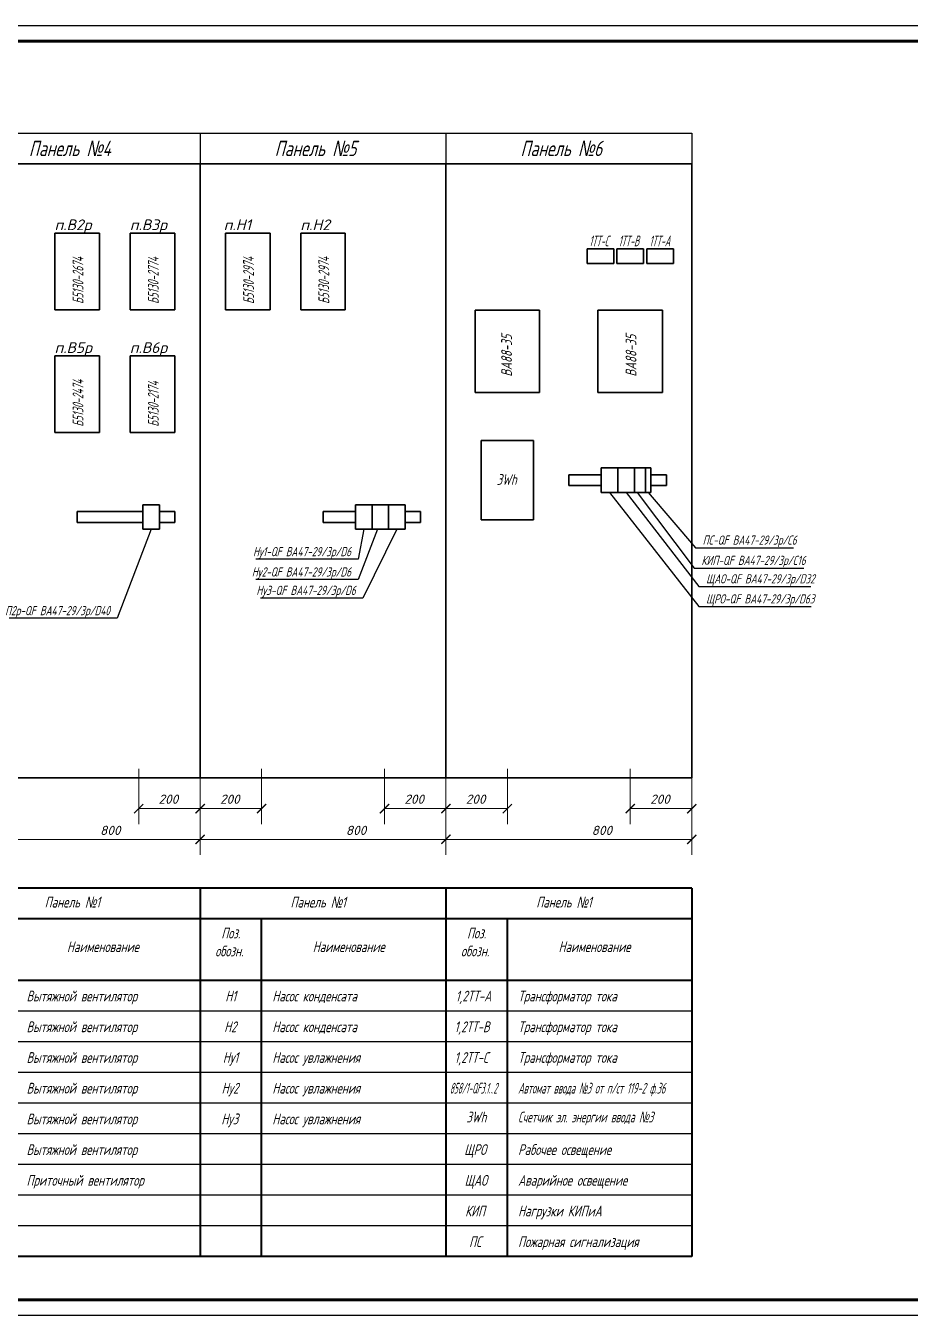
# Model space of a CAD drawing. Header units: millimetres. Extents: x -10490 to 5162, y -5053 to 76.
# Drawn here: x -6605.1 to -6317.2, y -344.1 to 75.9 of the extents above; entities that cross this region are included whole.
import ezdxf
from ezdxf import colors
from ezdxf.entities.mleader import LeaderData, LeaderLine
from ezdxf.math import Vec2, Vec3

# ---------------------------------------------------------------- set-up
doc = ezdxf.new("R2010")
doc.units = ezdxf.units.MM
for name, color, linetype, lineweight in [('Линия выноска', 137, 'Continuous', 25), ('Размерная', 4, 'Continuous', 25), ('Рамка толстая', 7, 'Continuous', 60), ('Рамка тонкая', 5, 'Continuous', 25), ('ТаБлица', 253, 'Continuous', 25), ('Текст', 2, 'Continuous', 25), ('Элемент эл. схем', 7, 'Continuous', 35)]:
    doc.layers.add(name, color=color, linetype=linetype, lineweight=lineweight)
doc.styles.add('SIMPLEX', font='simplex.shx', dxfattribs={"width": 0.7, "oblique": 15})

# ---------------------------------------------------------------- blocks, each defined once
blk = doc.blocks.new('_None')
blk = doc.blocks.new('_ArchTick')
at = {"color": 0, "linetype": 'ByBlock', "const_width": 0.15}
blk.add_lwpolyline([(-0.5, -0.5), (0.5, 0.5)], dxfattribs=at)
blk = doc.blocks.new('A$C7B2D3637')
at = {"layer": 'Рамка толстая'}
for p, q in [((886, 415), (20, 415)), ((20, 5), (886, 5))]:
    blk.add_line(p, q, dxfattribs=at)
at = {"layer": 'Рамка тонкая'}
for p, q in [((891, 420), (0, 420)), ((0, 0), (891, 0))]:
    blk.add_line(p, q, dxfattribs=at)

msp = doc.modelspace()

# ---------------------------------------------------------------- linework, layer by layer
at = {"layer": 'Размерная', "lineweight": 18}
for p, q in [((-6568.32151, -166.14931), (-6568.32345, -184.15639)), ((-6548.32507, -167.14917), (-6548.32541, -194.1477)), ((-6548.32507, -167.14917), (-6548.32541, -194.1477)), ((-6548.32507, -167.14917), (-6548.32541, -194.1477)), ((-6548.32507, -167.14917), (-6548.32541, -194.1477)), ((-6528.32435, -166.14683), (-6528.32629, -184.15391)), ((-6488.32127, -166.14629), (-6488.32321, -184.15337)), ((-6468.32484, -167.14615), (-6468.32518, -194.14468)), ((-6468.32484, -167.14615), (-6468.32518, -194.14468)), ((-6468.32484, -167.14615), (-6468.32518, -194.14468)), ((-6468.32484, -167.14615), (-6468.32518, -194.14468)), ((-6448.32435, -166.14683), (-6448.32629, -184.15391)), ((-6408.32127, -166.14629), (-6408.32321, -184.15337)), ((-6388.32484, -167.14615), (-6388.32518, -194.14468)), ((-6388.32484, -167.14615), (-6388.32518, -194.14468)), ((-6388.32484, -167.14615), (-6388.32518, -194.14468)), ((-6388.32484, -167.14615), (-6388.32518, -194.14468)), ((-6568.32291, -179.14935), (-6548.32473, -179.14985)), ((-6568.32291, -179.14935), (-6548.32473, -179.14985)), ((-6568.32291, -179.14935), (-6548.32473, -179.14985)), ((-6548.32438, -179.14683), (-6528.32621, -179.14733)), ((-6548.32438, -179.14683), (-6528.32621, -179.14733)), ((-6548.32438, -179.14683), (-6528.32621, -179.14733)), ((-6488.32267, -179.14633), (-6468.3245, -179.14683)), ((-6488.32267, -179.14633), (-6468.3245, -179.14683)), ((-6488.32267, -179.14633), (-6468.3245, -179.14683)), ((-6468.32438, -179.14683), (-6448.32621, -179.14733)), ((-6468.32438, -179.14683), (-6448.32621, -179.14733)), ((-6468.32438, -179.14683), (-6448.32621, -179.14733)), ((-6408.32267, -179.14633), (-6388.3245, -179.14683)), ((-6408.32267, -179.14633), (-6388.3245, -179.14683)), ((-6408.32267, -179.14633), (-6388.3245, -179.14683)), ((-6628.32524, -189.1477), (-6548.32524, -189.14869)), ((-6548.325, -189.14468), (-6468.325, -189.14568)), ((-6468.325, -189.14468), (-6388.325, -189.14568))]:
    msp.add_line(p, q, dxfattribs=at)
at = {"layer": 'Рамка тонкая'}
for p, q in [((-6628.32463, 40.85317), (-6548.32463, 40.85317)), ((-6548.32463, 40.85317), (-6548.32463, 30.85317)), ((-6548.32463, 40.85317), (-6468.32463, 40.85317)), ((-6468.32463, 40.85317), (-6468.32463, 30.85317)), ((-6468.32463, 40.85317), (-6388.32463, 40.85317)), ((-6388.32463, 40.85317), (-6388.32463, 30.85317)), ((-6548.32523, -245.0721), (-6628.32523, -245.0721)), ((-6468.32523, -245.0721), (-6548.32523, -245.0721)), ((-6388.32523, -245.0721), (-6468.32523, -245.0721)), ((-6548.32523, -255.0721), (-6628.32523, -255.0721)), ((-6468.32523, -255.0721), (-6548.32523, -255.0721)), ((-6388.32523, -255.0721), (-6468.32523, -255.0721)), ((-6548.32523, -265.0721), (-6628.32523, -265.0721)), ((-6468.32523, -265.0721), (-6548.32523, -265.0721)), ((-6388.32523, -265.0721), (-6468.32523, -265.0721)), ((-6548.32523, -275.0721), (-6628.32523, -275.0721)), ((-6468.32523, -275.0721), (-6548.32523, -275.0721)), ((-6388.32523, -275.0721), (-6468.32523, -275.0721)), ((-6548.32523, -285.0721), (-6628.32523, -285.0721)), ((-6468.32523, -285.0721), (-6548.32523, -285.0721)), ((-6388.32523, -285.0721), (-6468.32523, -285.0721)), ((-6548.32523, -295.0721), (-6628.32523, -295.0721)), ((-6468.32523, -295.0721), (-6548.32523, -295.0721)), ((-6388.32523, -295.0721), (-6468.32523, -295.0721)), ((-6548.32523, -305.0721), (-6628.32523, -305.0721)), ((-6468.32523, -305.0721), (-6548.32523, -305.0721)), ((-6388.32523, -305.0721), (-6468.32523, -305.0721)), ((-6548.32523, -315.0721), (-6628.32523, -315.0721)), ((-6468.32523, -315.0721), (-6548.32523, -315.0721)), ((-6388.32523, -315.0721), (-6468.32523, -315.0721))]:
    msp.add_line(p, q, dxfattribs=at)
at = {"layer": 'ТаБлица', "lineweight": 40}
for p, q in [((-6548.32523, -205.0721), (-6628.32523, -205.0721)), ((-6548.32523, -205.0721), (-6548.32523, -325.0721)), ((-6468.32523, -205.0721), (-6548.32523, -205.0721)), ((-6468.32523, -205.0721), (-6468.32523, -325.0721)), ((-6388.32523, -205.0721), (-6468.32523, -205.0721)), ((-6468.32523, -205.0721), (-6468.32523, -325.0721)), ((-6388.32547, -205.0721), (-6388.32547, -325.0721)), ((-6388.32523, -205.0721), (-6388.32523, -325.0721)), ((-6548.32523, -215.0721), (-6628.32523, -215.0721)), ((-6468.32523, -215.0721), (-6548.32523, -215.0721)), ((-6528.32523, -325.0721), (-6528.32523, -215.0721)), ((-6388.32523, -215.0721), (-6468.32523, -215.0721)), ((-6448.32523, -325.0721), (-6448.32523, -215.0721)), ((-6548.32523, -235.0721), (-6628.32523, -235.0721)), ((-6468.32523, -235.0721), (-6548.32523, -235.0721)), ((-6388.32523, -235.0721), (-6468.32523, -235.0721)), ((-6548.32523, -325.0721), (-6628.32523, -325.0721)), ((-6468.32523, -325.0721), (-6548.32523, -325.0721)), ((-6388.32523, -325.0721), (-6468.32523, -325.0721))]:
    msp.add_line(p, q, dxfattribs=at)
at = {"layer": 'Элемент эл. схем'}
for p, q in [((-6548.32463, 30.85317), (-6628.32463, 30.85317)), ((-6548.32463, -169.14683), (-6548.32463, 30.85317)), ((-6468.32463, 30.85317), (-6548.32463, 30.85317)), ((-6468.32463, -169.14683), (-6468.32463, 30.85317)), ((-6388.32463, 30.85317), (-6468.32463, 30.85317)), ((-6388.32463, -169.14683), (-6388.32463, 30.85317)), ((-6595.57423, 8.35432), (-6595.57423, -16.64568)), ((-6581.07423, 8.35432), (-6595.57423, 8.35432)), ((-6581.07423, -16.64568), (-6581.07423, 8.35432)), ((-6571.07949, 8.35432), (-6571.07949, -16.64568)), ((-6556.57949, 8.35432), (-6571.07949, 8.35432)), ((-6556.57949, -16.64568), (-6556.57949, 8.35432)), ((-6540.0741, 8.35432), (-6540.0741, -16.64568)), ((-6525.5741, 8.35432), (-6540.0741, 8.35432)), ((-6525.5741, -16.64568), (-6525.5741, 8.35432)), ((-6515.57423, 8.35432), (-6515.57423, -16.64568)), ((-6501.07423, 8.35432), (-6515.57423, 8.35432)), ((-6501.07423, -16.64568), (-6501.07423, 8.35432)), ((-6413.67463, 3.25323), (-6422.37463, 3.25323)), ((-6422.37463, 3.25323), (-6422.37463, -1.54677)), ((-6413.67463, -1.54677), (-6413.67463, 3.25323)), ((-6403.97463, 3.25323), (-6412.67463, 3.25323)), ((-6412.67463, 3.25323), (-6412.67463, -1.54677)), ((-6403.97463, -1.54677), (-6403.97463, 3.25323)), ((-6394.27463, 3.25323), (-6402.97463, 3.25323)), ((-6402.97463, 3.25323), (-6402.97463, -1.54677)), ((-6394.27463, -1.54677), (-6394.27463, 3.25323)), ((-6422.37463, -1.54677), (-6413.67463, -1.54677)), ((-6412.67463, -1.54677), (-6403.97463, -1.54677)), ((-6402.97463, -1.54677), (-6394.27463, -1.54677)), ((-6595.57423, -16.64568), (-6581.07423, -16.64568)), ((-6571.07949, -16.64568), (-6556.57949, -16.64568)), ((-6540.0741, -16.64568), (-6525.5741, -16.64568)), ((-6515.57423, -16.64568), (-6501.07423, -16.64568)), ((-6458.82453, -16.74688), (-6458.82453, -43.54688)), ((-6437.82453, -16.74688), (-6458.82453, -16.74688)), ((-6437.82453, -43.54688), (-6437.82453, -16.74688)), ((-6418.82473, -43.54688), (-6418.82473, -16.74688)), ((-6418.82473, -16.74688), (-6397.82473, -16.74688)), ((-6397.82473, -16.74688), (-6397.82473, -43.54688)), ((-6595.57423, -31.64568), (-6595.57423, -56.64568)), ((-6581.07423, -31.64568), (-6595.57423, -31.64568)), ((-6581.07423, -56.64568), (-6581.07423, -31.64568)), ((-6571.07949, -31.64568), (-6571.07949, -56.64568)), ((-6556.57949, -31.64568), (-6571.07949, -31.64568)), ((-6556.57949, -56.64568), (-6556.57949, -31.64568)), ((-6458.82453, -43.54688), (-6437.82453, -43.54688)), ((-6397.82473, -43.54688), (-6418.82473, -43.54688)), ((-6595.57423, -56.64568), (-6581.07423, -56.64568)), ((-6571.07949, -56.64568), (-6556.57949, -56.64568)), ((-6456.82453, -59.24699), (-6456.82453, -85.04699)), ((-6439.82453, -59.24699), (-6456.82453, -59.24699)), ((-6439.82453, -85.04699), (-6439.82453, -59.24699)), ((-6417.77949, -70.39699), (-6428.32463, -70.39699)), ((-6428.32463, -70.39699), (-6428.32463, -73.89699)), ((-6417.77949, -68.14814), (-6417.77949, -76.14814)), ((-6415.97949, -68.14814), (-6417.77949, -68.14814)), ((-6414.17949, -68.14814), (-6415.97949, -68.14814)), ((-6412.37949, -68.14814), (-6414.17949, -68.14814)), ((-6412.37949, -68.14814), (-6412.37949, -76.14814)), ((-6410.57949, -68.14814), (-6412.37949, -68.14814)), ((-6412.37949, -68.14814), (-6412.37949, -76.14814)), ((-6408.77949, -68.14814), (-6410.57949, -68.14814)), ((-6406.97949, -68.14814), (-6408.77949, -68.14814)), ((-6406.97949, -68.14814), (-6406.97949, -76.14814)), ((-6405.17949, -68.14814), (-6406.97949, -68.14814)), ((-6403.37949, -68.14814), (-6405.17949, -68.14814)), ((-6401.57949, -68.14814), (-6403.37949, -68.14814)), ((-6403.37949, -68.14814), (-6403.37949, -76.14814)), ((-6401.57949, -68.14814), (-6401.57949, -76.14814)), ((-6396.57949, -70.39699), (-6401.57949, -70.39699)), ((-6396.57949, -70.39699), (-6396.57949, -73.89699)), ((-6417.77949, -73.89699), (-6428.32463, -73.89699)), ((-6396.57949, -73.89699), (-6401.57949, -73.89699)), ((-6417.77949, -76.14814), (-6415.97949, -76.14814)), ((-6415.97949, -76.14814), (-6414.17949, -76.14814)), ((-6414.17949, -76.14814), (-6412.37949, -76.14814)), ((-6412.37949, -76.14814), (-6410.57949, -76.14814)), ((-6410.57949, -76.14814), (-6408.77949, -76.14814)), ((-6408.77949, -76.14814), (-6406.97949, -76.14814)), ((-6406.97949, -76.14814), (-6405.17949, -76.14814)), ((-6403.37949, -76.14814), (-6405.17949, -76.14814)), ((-6403.37949, -76.14814), (-6401.57949, -76.14814)), ((-6566.97949, -82.39572), (-6588.32463, -82.39572)), ((-6588.32463, -82.39572), (-6588.32463, -85.89572)), ((-6566.97949, -80.14687), (-6566.97949, -88.14687)), ((-6565.17949, -80.14687), (-6566.97949, -80.14687)), ((-6563.37949, -80.14687), (-6565.17949, -80.14687)), ((-6561.57949, -80.14687), (-6563.37949, -80.14687)), ((-6561.57949, -80.14687), (-6561.57949, -88.14687)), ((-6556.57949, -82.39572), (-6561.57949, -82.39572)), ((-6556.57949, -82.39572), (-6556.57949, -85.89572)), ((-6497.77949, -82.39572), (-6508.32463, -82.39572)), ((-6508.32463, -82.39572), (-6508.32463, -85.89572)), ((-6497.77949, -80.14687), (-6497.77949, -88.14687)), ((-6495.97949, -80.14687), (-6497.77949, -80.14687)), ((-6494.17949, -80.14687), (-6495.97949, -80.14687)), ((-6492.37949, -80.14687), (-6494.17949, -80.14687)), ((-6492.37949, -80.14687), (-6492.37949, -88.14687)), ((-6490.57949, -80.14687), (-6492.37949, -80.14687)), ((-6492.37949, -80.14687), (-6492.37949, -88.14687)), ((-6488.77949, -80.14687), (-6490.57949, -80.14687)), ((-6486.97949, -80.14687), (-6488.77949, -80.14687)), ((-6486.97949, -80.14687), (-6486.97949, -88.14687)), ((-6485.17949, -80.14687), (-6486.97949, -80.14687)), ((-6483.37949, -80.14687), (-6485.17949, -80.14687)), ((-6481.57949, -80.14687), (-6483.37949, -80.14687)), ((-6481.57949, -80.14687), (-6481.57949, -88.14687)), ((-6476.57949, -82.39572), (-6481.57949, -82.39572)), ((-6476.57949, -82.39572), (-6476.57949, -85.89572)), ((-6566.97949, -85.89572), (-6588.32463, -85.89572)), ((-6566.97949, -88.14687), (-6565.17949, -88.14687)), ((-6565.17949, -88.14687), (-6563.37949, -88.14687)), ((-6563.37949, -88.14687), (-6561.57949, -88.14687)), ((-6556.57949, -85.89572), (-6561.57949, -85.89572)), ((-6497.77949, -85.89572), (-6508.32463, -85.89572)), ((-6497.77949, -88.14687), (-6495.97949, -88.14687)), ((-6495.97949, -88.14687), (-6494.17949, -88.14687)), ((-6494.17949, -88.14687), (-6492.37949, -88.14687)), ((-6492.37949, -88.14687), (-6490.57949, -88.14687)), ((-6490.57949, -88.14687), (-6488.77949, -88.14687)), ((-6488.77949, -88.14687), (-6486.97949, -88.14687)), ((-6486.97949, -88.14687), (-6485.17949, -88.14687)), ((-6485.17949, -88.14687), (-6483.37949, -88.14687)), ((-6483.37949, -88.14687), (-6481.57949, -88.14687)), ((-6476.57949, -85.89572), (-6481.57949, -85.89572)), ((-6456.82453, -85.04699), (-6439.82453, -85.04699)), ((-6628.32463, -169.14683), (-6548.32463, -169.14683)), ((-6548.32463, -169.14683), (-6468.32463, -169.14683)), ((-6468.32463, -169.14683), (-6388.32463, -169.14683))]:
    msp.add_line(p, q, dxfattribs=at)

# ---------------------------------------------------------------- block references
msp.add_blockref('A$C7B2D3637', (-6925.04361, -344.14684))
at = {"layer": 'Размерная', "lineweight": 18, "xscale": 2.99999999999979, "yscale": 2.99999999999979, "zscale": 2.99999999999979, "rotation": 179.9990485792585}
for p in [(-6568.32336, -179.14981), (-6548.32519, -179.1503), (-6528.32621, -179.14733), (-6488.32313, -179.14679), (-6468.32496, -179.14729), (-6448.32621, -179.14733), (-6408.32313, -179.14679), (-6388.32496, -179.14729), (-6548.32524, -189.14869), (-6548.32524, -189.14869), (-6468.325, -189.14568), (-6468.325, -189.14568), (-6388.325, -189.14568), (-6388.325, -189.14568)]:
    msp.add_blockref('_ArchTick', p, dxfattribs=at)

# ---------------------------------------------------------------- texts
at = {"layer": 'Текст', "linetype": 'Continuous', "lineweight": 20, "style": 'SIMPLEX', "oblique": 15}
for s, height, p in [('п.В2р', 3.5, (-6595.70106, 9.2828)), ('п.В3р', 3.5, (-6571.20632, 9.2828)), ('п.Н1', 3.5, (-6540.65933, 9.2828)), ('п.Н2', 3.5, (-6515.70106, 9.2828)), ('п.В5р', 3.5, (-6595.70106, -30.7172)), ('п.В6р', 3.5, (-6571.20632, -30.7172)), ('200', 3, (-6561.86764, -177.56927)), ('200', 3, (-6541.86912, -177.56675)), ('200', 3, (-6481.86741, -177.56625)), ('200', 3, (-6461.86912, -177.56675)), ('200', 3, (-6401.86741, -177.56625)), ('800', 3, (-6580.89306, -187.72389)), ('800', 3, (-6500.89282, -187.72088)), ('800', 3, (-6420.89282, -187.72088))]:
    msp.add_text(s, height=height, rotation=359.9990486, dxfattribs=at).set_placement(p)
for s, rotation, width, p in [('1ТТ-С', 0.0009514, 0.5, (-6421.70668, 4.02633)), ('1ТТ-В', 0.0009514, 0.5, (-6412.17335, 4.02633)), ('1ТТ-А', 0.0009514, 0.5, (-6402.14002, 4.02634)), ('3Wh', 359.9990486, 0.7, (-6451.82127, -73.69223))]:
    msp.add_text(s, height=3.5, rotation=rotation, dxfattribs=dict(at, width=width)).set_placement(p)
at = {"layer": 'Текст', "attachment_point": 1, "style": 'SIMPLEX'}
for s, width, heights, insert, char_height in [('\\pi24.272;Панель {\\fArial|b0|i0|c204|p34;№}4', 80, [0], (-6628.32463, 38.40529), 5), ('\\pi24.272;Панель {\\fArial|b0|i0|c204|p34;№}5', 80, [0], (-6548.32463, 38.40529), 5), ('\\pi24.272;Панель {\\fArial|b0|i0|c204|p34;№}6', 80, [0], (-6468.32463, 38.40529), 5), ('\\pi29.41;Панель {\\fArial|b0|i0|c204|p34;№}1', 80, [0], (-6628.32523, -207.84926), 3.5), ('\\pi29.41;Панель {\\fArial|b0|i0|c204|p34;№}1', 80, [0], (-6548.32523, -207.84926), 3.5), ('\\pi29.41;Панель {\\fArial|b0|i0|c204|p34;№}1', 80, [0], (-6468.32523, -207.84926), 3.5), ('\\pi6.886,t6.886;Поз. \\P\\pi4.9113,t4.9113;обозн.', 20, [0], (-6548.32523, -217.93412), 3.5), ('\\pi6.886,t6.886;Поз. \\P\\pi4.9113,t4.9113;обозн.', 20, [0], (-6468.32523, -217.93412), 3.5), ('\\pi16.652;Наименование', 60, [0], (-6608.32523, -222.38067), 3.5), ('\\pi16.652;Наименование', 60, [0], (-6528.32523, -222.38067), 3.5), ('\\pi16.652;Наименование', 60, [0], (-6448.32523, -222.38067), 3.5), ('\\pi3.5;Вытяжной вентилятор', 60, [0], (-6608.32523, -238.45355), 3.5), ('\\pi8.1894;Н1', 20, [0], (-6548.32523, -238.45355), 3.5), ('\\pi3.5;Насос конденсата', 60, [0], (-6528.32523, -238.45355), 3.5), ('\\pi3.175;1,2ТТ-А', 20, [0], (-6468.32523, -238.45355), 3.5), ('\\pi3.5;Трансформатор тока', 60, [0], (-6448.32523, -238.45355), 3.5), ('\\pi3.5;Вытяжной вентилятор', 60, [0], (-6608.32523, -248.45355), 3.5), ('\\pi7.8121;Н2', 20, [0], (-6548.32523, -248.45355), 3.5), ('\\pi3.5;Насос конденсата', 60, [0], (-6528.32523, -248.45355), 3.5), ('\\pi2.7954;1,2ТТ-В', 20, [0], (-6468.32523, -248.45355), 3.5), ('\\pi3.5;Трансформатор тока', 60, [0], (-6448.32523, -248.45355), 3.5), ('\\pi3.5;Вытяжной вентилятор', 60, [0], (-6608.32523, -258.45355), 3.5), ('\\pi7.3728;Ну1', 20, [4.29593], (-6548.32523, -258.45355), 3.5), ('\\pi3.5;Насос увлажнения', 60, [0], (-6528.32523, -258.45355), 3.5), ('\\pi2.8177;1,2ТТ-С', 20, [0], (-6468.32523, -258.45355), 3.5), ('\\pi3.5;Трансформатор тока', 60, [0], (-6448.32523, -258.45355), 3.5), ('\\pi3.5;Вытяжной вентилятор', 60, [0], (-6608.32523, -268.45355), 3.5), ('\\pi6.9954;Ну2', 20, [4.29593], (-6548.32523, -268.45355), 3.5), ('\\pi3.5;Насос увлажнения', 60, [0], (-6528.32523, -268.45355), 3.5), ('\\pi1.2537;{\\W0.4;858/1-QF3.1...2}', 20, [0], (-6468.32523, -268.45355), 3.5), ('\\pi3.5;{\\W0.45;Автомат ввода \\fArial|b0|i0|c204|p34;№\\Fsimplex|c204;3 от п/ст 119-2 ф.36}', 60, [0], (-6448.32523, -268.45355), 3.5), ('\\pi3.5;Вытяжной вентилятор', 60, [0], (-6608.32523, -278.45355), 3.5), ('\\pi6.9061;Ну3', 20, [4.29593], (-6548.32523, -278.45355), 3.5), ('\\pi3.5;Насос увлажнения', 60, [0], (-6528.32523, -278.45355), 3.5), ('\\pi6.649;3Wh', 20, [0], (-6468.32523, -277.83555), 3.5), ('\\pi3.5;{\\W0.6;Счетчик эл. энергии ввода \\fArial|b0|i0|c204|p34;№\\Fsimplex|c204;3 }', 60, [0], (-6448.32523, -277.83555), 3.5), ('\\pi3.5;Вытяжной вентилятор', 60, [0], (-6608.32523, -288.45355), 3.5), ('\\pi5.9677;ЩРО', 20, [4.29593], (-6468.32523, -288.45355), 3.5), ('\\pi3.5;Рабочее освещение', 60, [0], (-6448.32523, -288.45355), 3.5), ('\\pi3.5;Приточный вентилятор', 60, [0], (-6608.32523, -298.45355), 3.5), ('\\pi6.0844;ЩАО', 20, [4.29593], (-6468.32523, -298.45355), 3.5), ('\\pi3.5;Аварийное освещение', 60, [0], (-6448.32523, -298.45355), 3.5), ('\\pi6.2644;КИП', 20, [4.29593], (-6468.32523, -308.45355), 3.5), ('\\pi3.5;Нагрузки КИПиА', 60, [0], (-6448.32523, -308.45355), 3.5), ('\\pi7.5427;ПС', 20, [4.29593], (-6468.32523, -318.45355), 3.5), ('\\pi3.5;Пожарная сигнализация', 60, [0], (-6448.32523, -318.45355), 3.5)]:
    msp.add_mtext_dynamic_manual_height_columns(s, width=width, gutter_width=12.5, heights=heights, dxfattribs=dict(at, insert=insert, char_height=char_height))
at = {"layer": 'Текст', "char_height": 3.5, "rotation": 90, "style": 'SIMPLEX'}
for s, width, heights, insert, attachment_point in [('\\pi1.91;{\\W0.6;Б5130-2674}', 25.1126004, [0], (-6589.8207, -16.64568), 1), ('\\pi1.91;{\\W0.6;Б5130-2774}', 25.1126004, [0], (-6565.32596, -16.64568), 1), ('\\pi1.9043;{\\W0.6;Б5130-2974}', 25.1126004, [0], (-6534.32057, -16.64568), 1), ('\\pi1.91;{\\W0.6;Б5130-2974}', 25.1126004, [0], (-6509.8207, -16.64568), 1), ('\\pi5.1144;ВА88-35', 26.8, [4.00962], (-6450.3372, -43.54688), 1), ('\\pi5.1144;ВА88-35', 26.8, [4.00962], (-6406.31205, -43.54688), 7), ('\\pi1.91;{\\W0.6;Б5130-2474}', 25.1126004, [0], (-6589.8207, -56.64568), 1), ('\\pi1.91;{\\W0.6;Б5130-2174}', 25.1126004, [0], (-6565.32596, -56.64568), 1)]:
    msp.add_mtext_dynamic_manual_height_columns(s, width=width, gutter_width=12.5, heights=heights, dxfattribs=dict(at, insert=insert, attachment_point=attachment_point))

# ---------------------------------------------------------------- leaders
at = {"layer": 'Линия выноска'}
ml = msp.add_multileader_mtext('Standard', dxfattribs=at)
ml.set_content('ЩРО-QF ВА47-29/3р/D63', color=2, style='SIMPLEX')
ml.set_leader_properties()
ml.set_arrow_properties(name='NONE')
ml.build(insert=Vec2(0, 0))
ml.multileader.update_dxf_attribs({"text_left_attachment_type": 6, "text_right_attachment_type": 6, "dogleg_length": 0.62405, "arrow_head_size": 0.6})
ctx = ml.context
ctx.base_point, ctx.char_height, ctx.arrow_head_size, ctx.plane_origin = Vec3(-6385.64512, -113.32295), 3, 0.6, Vec3(-6357.44694, -70.03269)
ctx.left_attachment, ctx.right_attachment = 6, 6
notes = []
notes.append((ctx, [(0, (1, 1, 0), (-6385.95715, -113.32295), (1, 0), 0.31202, [(0, [(-6415.07949, -76.14814)], 0, [])])]))
ctx.mtext.insert, ctx.mtext.flow_direction = Vec3(-6383.64512, -109.32295), 5
ml = msp.add_multileader_mtext('Standard', dxfattribs=at)
ml.set_content('ЩАО-QF ВА47-29/3р/D32', color=2, style='SIMPLEX')
ml.set_leader_properties()
ml.set_arrow_properties(name='NONE')
ml.build(insert=Vec2(0, 0))
ml.multileader.update_dxf_attribs({"text_left_attachment_type": 6, "text_right_attachment_type": 6, "dogleg_length": 0.62405, "arrow_head_size": 0.6})
ctx = ml.context
ctx.base_point, ctx.char_height, ctx.arrow_head_size, ctx.plane_origin = Vec3(-6385.64512, -106.78449), 3, 0.6, Vec3(-6357.44694, -63.49423)
ctx.left_attachment, ctx.right_attachment = 6, 6
notes.append((ctx, [(0, (1, 1, 0), (-6385.95715, -106.78449), (1, 0), 0.31202, [(0, [(-6409.67949, -76.14814)], 0, [])])]))
ctx.mtext.insert, ctx.mtext.flow_direction = Vec3(-6383.64512, -102.78449), 5
ml = msp.add_multileader_mtext('Standard', dxfattribs=at)
ml.set_content('КИП-QF ВА47-29/3р/C16', color=2, style='SIMPLEX')
ml.set_leader_properties()
ml.set_arrow_properties(name='NONE')
ml.build(insert=Vec2(0, 0))
ml.multileader.update_dxf_attribs({"text_left_attachment_type": 6, "text_right_attachment_type": 6, "dogleg_length": 0.62405, "arrow_head_size": 0.6})
ctx = ml.context
ctx.base_point, ctx.char_height, ctx.arrow_head_size, ctx.plane_origin = Vec3(-6387.17114, -100.78449), 3, 0.6, Vec3(-6357.44694, -53.49423)
ctx.left_attachment, ctx.right_attachment = 6, 6
notes.append((ctx, [(0, (1, 1, 0), (-6387.48316, -100.78449), (1, 0), 0.31202, [(0, [(-6406.07949, -76.14814)], 0, [])])]))
ctx.mtext.insert, ctx.mtext.flow_direction = Vec3(-6385.17114, -96.78449), 5
ml = msp.add_multileader_mtext('Standard', dxfattribs=at)
ml.set_content('ПС-QF ВА47-29/3р/С6', color=2, style='SIMPLEX')
ml.set_leader_properties()
ml.set_arrow_properties(name='NONE')
ml.build(insert=Vec2(0, 0))
ml.multileader.update_dxf_attribs({"text_left_attachment_type": 6, "text_right_attachment_type": 6, "dogleg_length": 0.62405, "arrow_head_size": 0.6})
ctx = ml.context
ctx.base_point, ctx.char_height, ctx.arrow_head_size, ctx.plane_origin = Vec3(-6386.77114, -94.17132), 3, 0.6, Vec3(-6357.44694, -46.88106)
ctx.left_attachment, ctx.right_attachment = 6, 6
notes.append((ctx, [(0, (1, 1, 0), (-6387.08316, -94.17132), (1, 0), 0.31202, [(0, [(-6402.47949, -76.14814)], 0, [])])]))
ctx.mtext.insert, ctx.mtext.flow_direction = Vec3(-6384.77114, -90.17132), 5
ml = msp.add_multileader_mtext('Standard', dxfattribs=at)
ml.set_content('П2р-QF ВА47-29/3р/D40', color=2, style='SIMPLEX')
ml.set_leader_properties()
ml.set_arrow_properties(name='NONE')
ml.build(insert=Vec2(0, 0))
ml.multileader.update_dxf_attribs({"text_left_attachment_type": 6, "text_right_attachment_type": 6, "dogleg_length": 0.62405, "arrow_head_size": 0.6})
ctx = ml.context
ctx.base_point, ctx.char_height, ctx.arrow_head_size, ctx.plane_origin = Vec3(-6622.82473, -117.14608), 3, 0.6, Vec3(-6592.06483, -73.85581)
ctx.left_attachment, ctx.right_attachment, ctx.text_align_type = 6, 6, 2
notes.append((ctx, [(1, (1, 1, 0), (-6575.36198, -117.14608), (-1, 0), 0.31202, [(0, [(-6564.27949, -88.14687)], 0, [])])]))
ctx.mtext.insert, ctx.mtext.alignment, ctx.mtext.flow_direction = Vec3(-6577.674, -113.14608), 3, 5
ml = msp.add_multileader_mtext('Standard', dxfattribs=at)
ml.set_content('Ну2-QF ВА47-29/3р/D6', color=2, style='SIMPLEX')
ml.set_leader_properties()
ml.set_arrow_properties(name='NONE')
ml.build(insert=Vec2(0, 0))
ml.multileader.update_dxf_attribs({"text_left_attachment_type": 6, "text_right_attachment_type": 6, "dogleg_length": 0.62405, "arrow_head_size": 0.6})
ctx = ml.context
ctx.base_point, ctx.char_height, ctx.arrow_head_size, ctx.plane_origin = Vec3(-6541.78903, -104.54074), 3, 0.6, Vec3(-6512.06483, -57.25048)
ctx.left_attachment, ctx.right_attachment, ctx.text_align_type = 6, 6, 2
notes.append((ctx, [(1, (1, 1, 0), (-6496.88799, -104.54074), (-1, 0), 0.31202, [(0, [(-6490.57949, -88.14687)], 0, [])])]))
ctx.mtext.insert, ctx.mtext.alignment, ctx.mtext.flow_direction = Vec3(-6499.20001, -100.54074), 3, 5
ml = msp.add_multileader_mtext('Standard', dxfattribs=at)
ml.set_content('Ну1-QF ВА47-29/3р/D6', color=2, style='SIMPLEX')
ml.set_leader_properties()
ml.set_arrow_properties(name='NONE')
ml.build(insert=Vec2(0, 0))
ml.multileader.update_dxf_attribs({"text_left_attachment_type": 6, "text_right_attachment_type": 6, "dogleg_length": 0.62405, "arrow_head_size": 0.6})
ctx = ml.context
ctx.base_point, ctx.char_height, ctx.arrow_head_size, ctx.plane_origin = Vec3(-6541.38903, -97.92757), 3, 0.6, Vec3(-6512.06483, -50.63731)
ctx.left_attachment, ctx.right_attachment, ctx.text_align_type = 6, 6, 2
notes.append((ctx, [(1, (1, 1, 0), (-6496.88799, -97.92757), (-1, 0), 0.31202, [(0, [(-6495.07949, -88.14687)], 0, [])])]))
ctx.mtext.insert, ctx.mtext.alignment, ctx.mtext.flow_direction = Vec3(-6499.20001, -93.92757), 3, 5
ml = msp.add_multileader_mtext('Standard', dxfattribs=at)
ml.set_content('Ну3-QF ВА47-29/3р/D6', color=2, style='SIMPLEX')
ml.set_leader_properties()
ml.set_arrow_properties(name='NONE')
ml.build(insert=Vec2(0, 0))
ml.multileader.update_dxf_attribs({"text_left_attachment_type": 6, "text_right_attachment_type": 6, "dogleg_length": 0.62405, "arrow_head_size": 0.6})
ctx = ml.context
ctx.base_point, ctx.char_height, ctx.arrow_head_size, ctx.plane_origin = Vec3(-6540.26301, -110.54074), 3, 0.6, Vec3(-6512.06483, -67.25048)
ctx.left_attachment, ctx.right_attachment, ctx.text_align_type = 6, 6, 2
notes.append((ctx, [(1, (1, 1, 0), (-6495.36198, -110.54074), (-1, 0), 0.31202, [(0, [(-6484.27949, -88.14687)], 0, [])])]))
ctx.mtext.insert, ctx.mtext.alignment, ctx.mtext.flow_direction = Vec3(-6497.674, -106.54074), 3, 5
for ctx, leaders in notes:
    for number, flags, end, landing, length, lines in leaders:
        leader = LeaderData()
        leader.index, (leader.has_last_leader_line, leader.has_dogleg_vector, leader.attachment_direction) = number, flags
        leader.last_leader_point, leader.dogleg_vector, leader.dogleg_length = Vec3(end), Vec3(landing), length
        for number, points, colour, breaks in lines:
            line = LeaderLine()
            line.index, line.vertices, line.color, line.breaks = number, Vec3.list(points), colors.encode_raw_color(colour), breaks
            leader.lines.append(line)
        ctx.leaders.append(leader)

doc.saveas('drawing.dxf')
